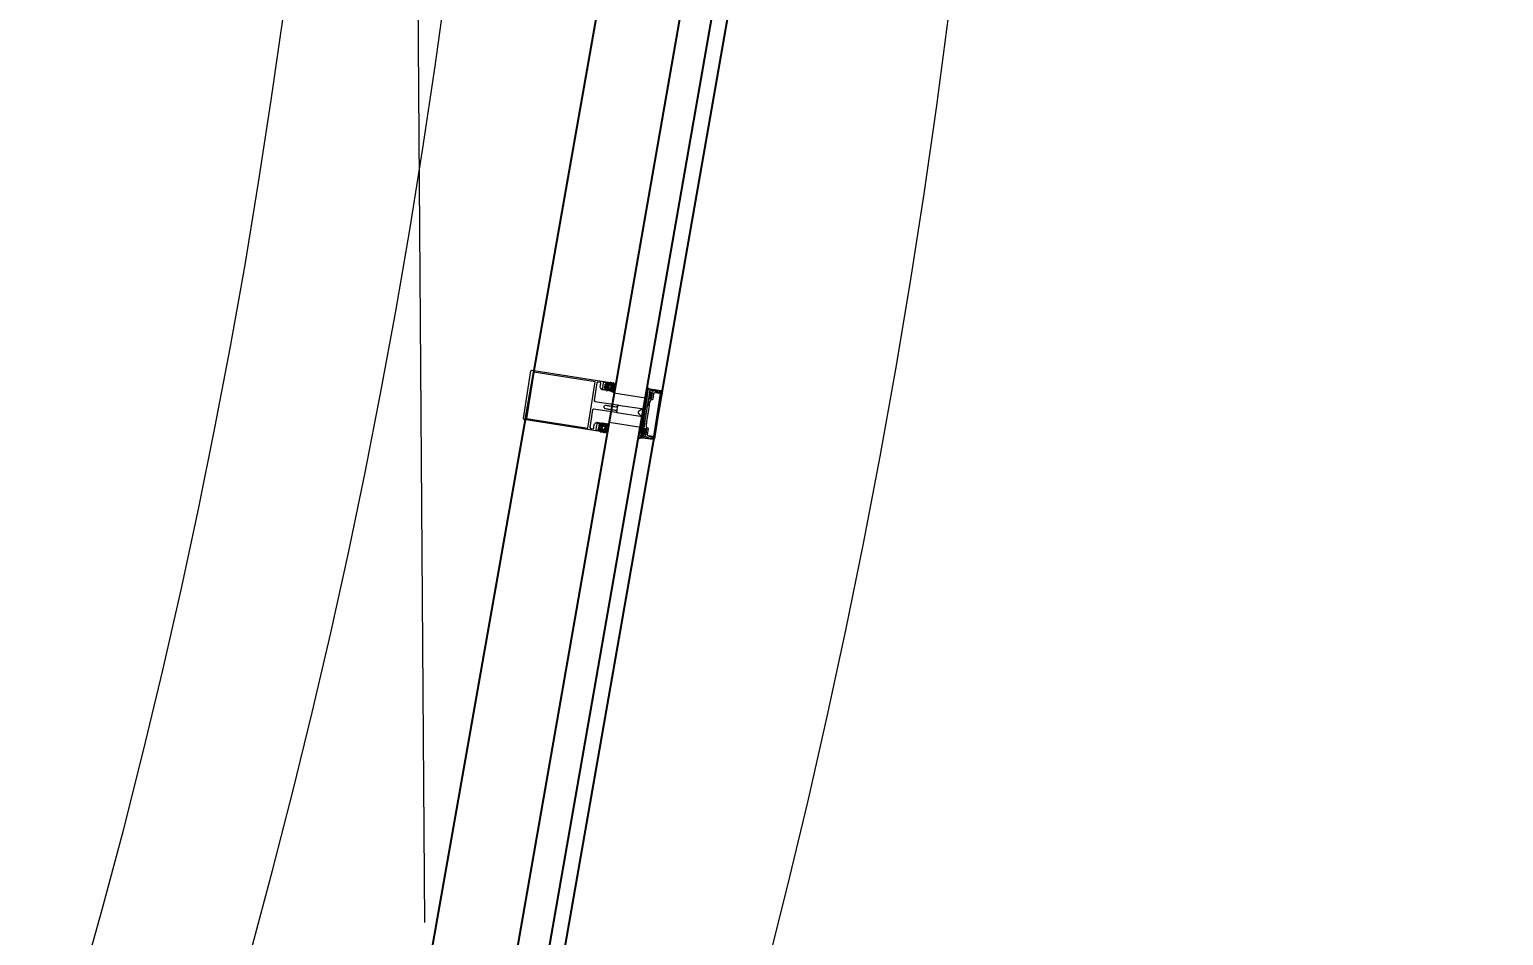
# Model space of a CAD drawing. Header units: millimetres. Extents: x -8689834 to 9419935, y 0 to 135940.
# Drawn here: x -53649 to -51760, y 113097 to 114258 of the extents above; entities that cross this region are included whole.
import ezdxf
from ezdxf import colors
from ezdxf.entities.mleader import LeaderData, LeaderLine
from ezdxf.math import Vec2, Vec3

# ---------------------------------------------------------------- set-up
doc = ezdxf.new("R2010")
doc.units = ezdxf.units.MM
doc.header["$MEASUREMENT"] = 0
doc.linetypes.add('CENTER', pattern=[2, 1.25, -0.25, 0.25, -0.25])
doc.layers.get('0').update_dxf_attribs({"color": 250, "lineweight": 9})
doc.layers.add('АР_новое окно', color=155, linetype='Continuous')
for name, color, linetype, lineweight in [('АР_Окна', 4, 'Continuous', 0), ('АР_Оси', 7, 'Continuous', 9), ('АР_Отметки', 250, 'Continuous', 15), ('АР_Подоконники', 163, 'Continuous', 9), ('АР_Сущ Несущая стена', 216, 'Continuous', 30)]:
    doc.layers.add(name, color=color, linetype=linetype, lineweight=lineweight)
doc.layers.get('0').freeze()
doc.styles.add('ISOCPEUR', font='isocpeur.ttf', dxfattribs={"width": 0.7})
pattern_1 = [(338.04940424, (-81729.988, 315286.4842), (0.593418572, 1.4724166015), []), (68.04940424, (-81729.988, 315286.4842), (-1.4724166015, 0.593418572), [])]

# ---------------------------------------------------------------- blocks, each defined once
blk = doc.blocks.new('_DotSmall')
at = {"color": 0, "linetype": 'ByBlock', "const_width": 0.5}
blk.add_lwpolyline([(-0.0625, 0, 1), (0.0625, 0, 1)], format="xyb", close=True, dxfattribs=at)
blk = doc.blocks.new('A$Cec9b444d')
at = {"layer": 'АР_новое окно'}
h = blk.add_hatch(dxfattribs=at)
h.set_pattern_fill('ANSI37', color=256, scale=0.5, angle=-66.9506)
h.set_pattern_definition(pattern_1)
edge = h.paths.add_edge_path()
edge.add_line((6376.4, 1209.1), (6376.6, 1210))
edge.add_arc((6377, 1210), 0.427, 119.603, 171.1424, ccw=False)
edge.add_arc((6376.6, 1210.7), 0.427, 299.615, 441.139)
edge.add_line((6376.6, 1211.1), (6375.5, 1211.3))
edge.add_arc((6375.5, 1211.1), 0.183, 81.1176, 171.154)
edge.add_line((6375.3, 1211.1), (6375.3, 1211))
edge.add_arc((6375.1, 1211.1), 0.183, 216.125, 351.1364, ccw=False)
edge.add_line((6375, 1210.9), (6374.1, 1212.3))
edge.add_arc((6374.6, 1212.6), 0.637, 170.1781, 207.5101, ccw=False)
edge.add_line((6374, 1212.7), (6374.7, 1216.8))
edge.add_arc((6375.3, 1216.7), 0.637, 134.7615, 172.0935, ccw=False)
edge.add_line((6374.8, 1217.2), (6376.1, 1218.2))
edge.add_arc((6376.2, 1218.1), 0.183, -8.8648, 126.1466, ccw=False)
edge.add_line((6376.4, 1218), (6376.4, 1217.9))
edge.add_arc((6376.6, 1217.9), 0.183, 171.1176, 261.154)
edge.add_line((6376.5, 1217.7), (6377.6, 1217.5))
edge.add_arc((6377.7, 1218), 0.427, 261.1326, 402.6566)
edge.add_arc((6378.3, 1218.5), 0.427, 171.1292, 222.6686, ccw=False)
edge.add_line((6377.9, 1218.6), (6378.1, 1219.7))
edge.add_arc((6378.2, 1219.7), 0.183, 81.1176, 171.154, ccw=False)
edge.add_line((6378.3, 1219.8), (6385.4, 1218.7))
edge.add_arc((6385.3, 1218.4), 0.306, -8.7853, 84.2909, ccw=False)
edge.add_line((6385.6, 1218.4), (6385.5, 1217.7))
edge.add_arc((6385.2, 1217.7), 0.304, 326.0906, 351.1577, ccw=False)
edge.add_line((6385.5, 1217.5), (6384.3, 1215.6))
edge.add_arc((6384.6, 1215.5), 0.305, 146.1216, 300.7658)
edge.add_arc((6379.5, 1223.6), 9.95, 301.8618, 319.9486)
edge.add_arc((6387.4, 1217), 0.4, 72.6779, 149.5937, ccw=False)
edge.add_arc((6387.2, 1216.9), 0.602, -36.7448, 57.508, ccw=False)
edge.add_arc((6379.3, 1223.7), 11, 311.014, 319.8156, ccw=False)
edge.add_arc((6390.6, 1210.8), 6.09, 131.2886, 151.1441)
edge.add_arc((6385.5, 1213.6), 0.305, 150.3002, 226.7988)
edge.add_line((6385.3, 1213.3), (6385.9, 1212.7))
edge.add_arc((6385.7, 1212.5), 0.305, -64.5213, 46.7929, ccw=False)
edge.add_line((6385.8, 1212.2), (6385, 1211.9))
edge.add_arc((6385.2, 1211.6), 0.305, 115.4787, 226.7929)
edge.add_line((6385, 1211.4), (6385.6, 1210.8))
edge.add_arc((6385.4, 1210.6), 0.305, -64.5213, 46.7929, ccw=False)
edge.add_line((6385.5, 1210.3), (6384.7, 1209.9))
edge.add_arc((6384.9, 1209.6), 0.305, 115.4825, 216.1276)
edge.add_line((6384.6, 1209.5), (6385.7, 1208))
edge.add_arc((6385.5, 1207.8), 0.305, -98.8373, 36.1319, ccw=False)
edge.add_line((6385.4, 1207.5), (6376.6, 1208.9))
edge.add_arc((6376.6, 1209.1), 0.183, 171.154, 261.154, ccw=False)
edge = h.paths.add_edge_path(flags=16)
edge.add_line((6375.4, 1215.9), (6375, 1213.4))
edge.add_arc((6375.5, 1213.3), 0.541, 171.1358, 261.1358)
edge.add_line((6375.4, 1212.8), (6376.4, 1212.6))
edge.add_arc((6376.5, 1213.1), 0.541, 261.1358, 351.1358)
edge.add_line((6377, 1213.1), (6377.4, 1215.6))
edge.add_arc((6376.9, 1215.7), 0.541, 351.1358, 441.1358)
edge.add_line((6377, 1216.2), (6376, 1216.4))
edge.add_arc((6375.9, 1215.8), 0.541, 81.1358, 171.1358)
edge = h.paths.add_edge_path(flags=16)
edge.add_line((6379.2, 1215.9), (6378.6, 1212.2))
edge.add_arc((6379.2, 1212.1), 0.541, 171.1358, 261.1358)
edge.add_line((6379.1, 1211.6), (6381.6, 1211.2))
edge.add_arc((6381.7, 1211.7), 0.541, 261.1358, 351.1358)
edge.add_line((6382.2, 1211.6), (6382.8, 1215.4))
edge.add_arc((6382.3, 1215.5), 0.541, 351.1358, 441.1358)
edge.add_line((6382.4, 1216), (6379.8, 1216.4))
edge.add_arc((6379.7, 1215.8), 0.541, 81.1358, 171.1358)
h = blk.add_hatch(dxfattribs=at)
h.set_pattern_fill('ANSI37', color=256, scale=0.5, angle=-66.9506)
h.set_pattern_definition(pattern_1)
edge = h.paths.add_edge_path()
edge.add_line((6369.9, 1167.1), (6369.7, 1166.1))
edge.add_arc((6370.1, 1166), 0.427, 171.1292, 222.6686)
edge.add_arc((6369.5, 1165.5), 0.427, -98.8674, 42.6566, ccw=False)
edge.add_line((6369.4, 1165), (6368.3, 1165.2))
edge.add_arc((6368.4, 1165.4), 0.183, 171.1176, 261.154, ccw=False)
edge.add_line((6368.2, 1165.4), (6368.2, 1165.5))
edge.add_arc((6368, 1165.6), 0.183, 351.1352, 486.1466)
edge.add_line((6367.9, 1165.7), (6366.7, 1164.7))
edge.add_arc((6367.1, 1164.2), 0.637, 134.7615, 172.0935)
edge.add_line((6366.5, 1164.3), (6365.8, 1160.2))
edge.add_arc((6366.5, 1160.1), 0.637, 170.1781, 207.5101)
edge.add_line((6365.9, 1159.8), (6366.8, 1158.4))
edge.add_arc((6366.9, 1158.6), 0.183, 216.125, 351.1364)
edge.add_line((6367.1, 1158.5), (6367.1, 1158.6))
edge.add_arc((6367.3, 1158.6), 0.183, 81.1176, 171.154, ccw=False)
edge.add_line((6367.3, 1158.8), (6368.4, 1158.6))
edge.add_arc((6368.4, 1158.2), 0.427, -60.385, 81.139, ccw=False)
edge.add_arc((6368.8, 1157.5), 0.427, 119.603, 171.1424)
edge.add_line((6368.4, 1157.5), (6368.2, 1156.4))
edge.add_arc((6368.4, 1156.4), 0.183, 171.1176, 261.154)
edge.add_line((6368.3, 1156.2), (6375.5, 1155.1))
edge.add_arc((6375.5, 1155.4), 0.306, 257.9807, 351.0569)
edge.add_line((6375.8, 1155.4), (6375.9, 1156.1))
edge.add_arc((6375.6, 1156.2), 0.304, 351.1139, 376.181)
edge.add_line((6375.9, 1156.2), (6375.4, 1158.4))
edge.add_arc((6375.7, 1158.5), 0.305, 41.5058, 196.15, ccw=False)
edge.add_arc((6368.3, 1152.3), 9.95, 22.323, 40.4098, ccw=False)
edge.add_arc((6377.9, 1156.1), 0.4, 192.6779, 269.5937)
edge.add_arc((6377.8, 1156.3), 0.602, 284.7636, 379.0164)
edge.add_arc((6368.2, 1152.3), 11, 22.456, 31.2576)
edge.add_arc((6382.8, 1161.1), 6.09, 191.1275, 210.983, ccw=False)
edge.add_arc((6377.1, 1160), 0.305, 115.4728, 191.9714, ccw=False)
edge.add_line((6377, 1160.3), (6377.8, 1160.7))
edge.add_arc((6377.7, 1160.9), 0.305, 295.4787, 406.7929)
edge.add_line((6377.9, 1161.2), (6377.2, 1161.8))
edge.add_arc((6377.4, 1162), 0.305, 115.4787, 226.7929, ccw=False)
edge.add_line((6377.3, 1162.3), (6378.1, 1162.6))
edge.add_arc((6378, 1162.9), 0.305, 295.4787, 406.7929)
edge.add_line((6378.2, 1163.1), (6377.5, 1163.7))
edge.add_arc((6377.7, 1163.9), 0.305, 126.144, 226.7891, ccw=False)
edge.add_line((6377.6, 1164.2), (6379.1, 1165.3))
edge.add_arc((6378.9, 1165.5), 0.305, 306.1397, 441.1089)
edge.add_line((6379, 1165.8), (6370.1, 1167.2))
edge.add_arc((6370, 1167), 0.183, 81.1176, 171.1176)
edge = h.paths.add_edge_path(flags=16)
edge.add_line((6366.8, 1160.9), (6367.2, 1163.4))
edge.add_arc((6367.7, 1163.3), 0.541, 81.1358, 171.1358, ccw=False)
edge.add_line((6367.8, 1163.9), (6368.8, 1163.7))
edge.add_arc((6368.7, 1163.2), 0.541, -8.8642, 81.1358, ccw=False)
edge.add_line((6369.2, 1163.1), (6368.8, 1160.5))
edge.add_arc((6368.3, 1160.6), 0.541, 261.1358, 351.1358, ccw=False)
edge.add_line((6368.2, 1160.1), (6367.2, 1160.2))
edge.add_arc((6367.3, 1160.8), 0.541, 171.1358, 261.1358, ccw=False)
edge = h.paths.add_edge_path(flags=16)
edge.add_line((6370.4, 1159.7), (6371, 1163.4))
edge.add_arc((6371.6, 1163.3), 0.541, 81.1358, 171.1358, ccw=False)
edge.add_line((6371.6, 1163.9), (6374.2, 1163.5))
edge.add_arc((6374.1, 1162.9), 0.541, -8.8642, 81.1358, ccw=False)
edge.add_line((6374.6, 1162.8), (6374.1, 1159.1))
edge.add_arc((6373.5, 1159.2), 0.541, 261.1358, 351.1358, ccw=False)
edge.add_line((6373.4, 1158.7), (6370.9, 1159.1))
edge.add_arc((6371, 1159.6), 0.541, 171.1358, 261.1358, ccw=False)
h = blk.add_hatch(dxfattribs=at)
h.set_pattern_fill('ANSI37', color=256, scale=0.5, angle=-66.9506)
h.set_pattern_definition([(338.04940424, (-81730.579, 315286.2327), (0.593418572, 1.4724166015), []), (68.04940424, (-81730.579, 315286.2327), (-1.4724166015, 0.593418572), [])])
edge = h.paths.add_edge_path()
edge.add_arc((6426.7, 1158), 0.549, -8.8642, 36.1373, ccw=False)
edge.add_line((6427.2, 1158.4), (6426.2, 1159.8))
edge.add_arc((6426, 1159.7), 0.183, 36.1373, 171.1358, ccw=False)
edge.add_line((6425.8, 1159.7), (6425.8, 1159.4))
edge.add_arc((6425.6, 1159.5), 0.183, -98.8642, -8.8642, ccw=False)
edge.add_line((6425.6, 1159.3), (6424.4, 1159.5))
edge.add_arc((6424.5, 1159.9), 0.427, 119.6093, 261.1358, ccw=False)
edge.add_arc((6424, 1160.6), 0.427, -60.3907, -8.8642, ccw=False)
edge.add_line((6424.5, 1160.6), (6425.9, 1169.8))
edge.add_arc((6425.6, 1169.8), 0.305, -8.8642, 81.1358, ccw=False)
edge.add_line((6425.6, 1170.1), (6423.2, 1170.5))
edge.add_arc((6423.2, 1170.2), 0.304, 81.1358, 115.5001, ccw=False)
edge.add_line((6423, 1170.5), (6422.8, 1170.1))
edge.add_arc((6474.5, 1158.2), 53, 167.08, 175.1916, ccw=False)
edge.add_line((6421.7, 1162.7), (6422.3, 1162.1))
edge.add_arc((6422.1, 1161.9), 0.305, -64.5205, 46.7921, ccw=False)
edge.add_line((6422.2, 1161.6), (6421.4, 1161.2))
edge.add_arc((6421.6, 1160.9), 0.305, 115.4795, 226.7921, ccw=False)
edge.add_line((6421.4, 1160.7), (6422, 1160))
edge.add_arc((6421.8, 1159.8), 0.305, -64.5205, 46.7921, ccw=False)
edge.add_line((6421.9, 1159.5), (6421.1, 1159.1))
edge.add_arc((6421.2, 1158.9), 0.305, 115.4795, 226.7921, ccw=False)
edge.add_line((6421, 1158.6), (6421.7, 1158))
edge.add_arc((6421.5, 1157.8), 0.305, -64.5205, 46.7921, ccw=False)
edge.add_line((6421.6, 1157.5), (6420.8, 1157.2))
edge.add_arc((6420.9, 1156.9), 0.305, 115.4795, 226.7921, ccw=False)
edge.add_line((6420.7, 1156.7), (6421.4, 1156.1))
edge.add_arc((6421.2, 1155.9), 0.305, -64.5205, 46.7921, ccw=False)
edge.add_line((6421.3, 1155.6), (6420.5, 1155.1))
edge.add_arc((6420.6, 1154.8), 0.305, 115.4795, 226.7921, ccw=False)
edge.add_line((6420.4, 1154.6), (6421.1, 1154))
edge.add_arc((6420.8, 1153.8), 0.305, -64.5205, 46.7921, ccw=False)
edge.add_line((6421, 1153.5), (6420.2, 1153.1))
edge.add_arc((6420.3, 1152.9), 0.305, 115.4795, 226.7921, ccw=False)
edge.add_line((6420.1, 1152.6), (6420.7, 1152))
edge.add_arc((6420.5, 1151.8), 0.305, -64.5205, 46.7921, ccw=False)
edge.add_line((6420.7, 1151.6), (6419.9, 1151.2))
edge.add_arc((6420, 1150.9), 0.305, 115.4751, 235.5781, ccw=False)
edge.add_line((6419.8, 1150.7), (6420.6, 1150.2))
edge.add_arc((6420.4, 1149.9), 0.305, -70.8442, 55.5744, ccw=False)
edge.add_arc((6423.2, 1142.1), 7.99, 109.1558, 132.3169, ccw=False)
edge.add_arc((6418, 1147.8), 0.305, -227.6831, -61.388, ccw=False)
edge.add_arc((6421, 1142.2), 6.03, 81.1358, 118.612, ccw=False)
edge.add_line((6422, 1148.2), (6422.1, 1148.2))
edge.add_arc((6422.2, 1148.6), 0.427, -98.8642, -8.8642, ccw=False)
edge.add_line((6422.6, 1148.5), (6423.2, 1152.2))
edge.add_arc((6422.7, 1152.3), 0.427, -8.8642, 42.6663, ccw=False)
edge.add_arc((6423.4, 1152.9), 0.427, 151.8887, 222.6663, ccw=False)
edge.add_arc((6423.4, 1152.9), 0.427, 81.1358, 151.9025, ccw=False)
edge.add_line((6423.4, 1153.3), (6424.6, 1153.1))
edge.add_arc((6424.6, 1152.9), 0.183, -8.8642, 81.1358, ccw=False)
edge.add_line((6424.8, 1152.9), (6424.7, 1152.7))
edge.add_arc((6424.9, 1152.6), 0.183, -188.8642, -53.8657, ccw=False)
edge.add_line((6425, 1152.5), (6426.4, 1153.5))
edge.add_arc((6426.1, 1154), 0.549, -53.8657, -8.8642, ccw=False)
edge.add_line((6426.6, 1153.9), (6427.3, 1158))
edge = h.paths.add_edge_path(flags=16)
edge.add_arc((6425.3, 1154.8), 0.541, -98.8642, -8.8642, ccw=False)
edge.add_line((6426.2, 1157.3), (6425.8, 1154.7))
edge.add_arc((6425.7, 1157.4), 0.541, -8.8642, 81.1358, ccw=False)
edge.add_line((6424.6, 1158.1), (6425.8, 1157.9))
edge.add_arc((6424.5, 1157.6), 0.541, 81.1358, 171.1358, ccw=False)
edge.add_line((6423.6, 1155.1), (6424, 1157.6))
edge.add_arc((6424.1, 1155), 0.541, 171.1358, 261.1358, ccw=False)
edge.add_line((6425.2, 1154.3), (6424, 1154.5))
at = {"layer": 'АР_новое окно', "ltscale": 100}
for p, q in [((6206.5, 176.4), (6560.6, 2202.4)), ((6245.9, 169.5), (6600, 2195.5)), ((6265.6, 166.1), (6619.7, 2192)), ((6099.2, 191), (6450.9, 2182.1))]:
    blk.add_line(p, q, dxfattribs=at)
at = {"layer": 'АР_новое окно', "lineweight": 0, "ltscale": 100, "transparency": 33554687}
for points in [[(6280.4, 1235), (6378.2, 1219.7), (6377.9, 1217.7), (6377.3, 1217.3), (6376.8, 1217.3), (6377, 1218.4), (6372.1, 1219.2), (6371.5, 1215.5), (6371.1, 1215.3), (6371.4, 1214.9), (6370.8, 1211.2), (6375.8, 1210.5), (6375.9, 1211.4), (6376.4, 1211.4), (6376.8, 1210.8), (6376.5, 1208.9), (6370.6, 1209.8), (6369.5, 1210.6), (6368.2, 1213.1), (6368.1, 1213.4), (6368.8, 1217.9), (6369.1, 1218.2), (6369, 1219.1), (6365, 1219.7), (6363.9, 1218.9), (6360.3, 1196.2), (6361.1, 1195.1), (6390.5, 1190.5), (6390.7, 1190.1), (6390.6, 1189), (6389.4, 1188.1), (6388.6, 1188.2), (6388.1, 1187.8), (6386.9, 1188), (6386.8, 1188.5), (6386.5, 1188), (6385.3, 1188.2), (6385, 1188.8), (6384.7, 1188.3), (6383.4, 1188.5), (6383.3, 1189), (6382.8, 1188.6), (6381.6, 1188.8), (6381.5, 1189.3), (6381, 1188.9), (6379.8, 1189.1), (6379.7, 1189.6), (6379.3, 1189.1), (6378.1, 1189.3), (6377.9, 1189.9), (6377.5, 1189.4), (6376.3, 1189.6), (6376.1, 1190.1), (6375.7, 1189.7), (6375, 1189.8), (6372.9, 1189), (6372.7, 1187.3), (6374.2, 1186.1), (6374.4, 1185.3), (6374.8, 1185.8), (6376, 1185.6), (6376.2, 1185.1), (6376.6, 1185.5), (6377.8, 1185.3), (6378.1, 1184.8), (6378.4, 1185.2), (6379.6, 1185), (6379.7, 1184.5), (6380.2, 1184.9), (6381.4, 1184.7), (6381.5, 1184.2), (6381.9, 1184.7), (6383.2, 1184.5), (6383.4, 1183.9), (6383.7, 1184.4), (6384.9, 1184.2), (6385.2, 1183.7), (6385.5, 1184.1), (6386.7, 1183.9), (6386.8, 1183.4), (6387.3, 1183.8), (6388.5, 1183.6), (6388.7, 1183.1), (6389.5, 1182), (6389.3, 1180.8), (6389, 1180.6), (6359.6, 1185.2), (6358.5, 1184.4), (6354.9, 1161.6), (6355.7, 1160.4), (6359.7, 1159.8), (6360.1, 1160.7), (6359.9, 1161), (6360.6, 1165.6), (6360.8, 1165.7), (6362.8, 1167.8), (6364.1, 1168.3), (6370, 1167.3), (6369.7, 1165.4), (6369.2, 1164.9), (6368.7, 1165), (6368.8, 1166), (6363.9, 1166.8), (6363.3, 1163.1), (6362.9, 1162.9), (6363.2, 1162.5), (6362.7, 1158.9), (6367.6, 1158.1), (6367.7, 1159.1), (6368.2, 1159), (6368.6, 1158.4), (6368.3, 1156.5), (6270.5, 1171.8), (6269.7, 1172.9), (6279.3, 1234.2)], [(6283.1, 1232.5), (6273.8, 1173.2), (6352.5, 1160.9), (6361.7, 1220.2)], [(6436.3, 1147.5), (6445.7, 1207.6), (6445.5, 1207.9), (6444.4, 1208), (6444, 1207.9), (6443.6, 1205.5), (6443.3, 1205.2), (6442.6, 1205.4), (6442.3, 1205.7), (6442.6, 1208.1), (6442.4, 1208.3), (6437, 1209.2), (6435.7, 1208.4), (6434.8, 1208.4), (6431.9, 1210.6), (6432.3, 1211.3), (6445.7, 1209.2), (6447, 1207.5), (6437.6, 1147.2), (6435.8, 1146), (6422.4, 1148.1), (6422.3, 1148.8), (6425.7, 1150), (6426.5, 1149.8), (6427.6, 1148.5), (6433, 1147.7), (6433.3, 1148), (6433.6, 1150.4), (6434, 1150.6), (6434.8, 1150.5), (6435, 1150.2), (6434.6, 1147.8), (6434.9, 1147.4), (6436, 1147.2)]]:
    blk.add_lwpolyline(points, close=True, dxfattribs=at)
for points in [[(6376.4, 1209.1), (6376.6, 1210, -0.228752), (6376.8, 1210.3, 0.710164), (6376.6, 1211.1), (6375.5, 1211.3, 0.4144), (6375.3, 1211.1), (6375.3, 1211, -0.66825), (6375, 1210.9), (6374.1, 1212.3, -0.164348), (6374, 1212.7), (6374.7, 1216.8, -0.164348), (6374.8, 1217.2), (6376.1, 1218.2, -0.66825), (6376.4, 1218), (6376.4, 1217.9, 0.4144), (6376.5, 1217.7), (6377.6, 1217.5, 0.710164), (6378, 1218.3, -0.228752), (6377.9, 1218.6), (6378.1, 1219.7, -0.4144), (6378.3, 1219.8), (6385.4, 1218.7, -0.430028), (6385.6, 1218.4), (6385.5, 1217.7, -0.109814), (6385.5, 1217.5), (6384.3, 1215.6, 0.800036), (6384.7, 1215.2, 0.079083), (6387.1, 1217.2, -0.348803), (6387.6, 1217.4, -0.436125), (6387.7, 1216.6, -0.038423), (6386.5, 1215.4, 0.086853), (6385.2, 1213.7, 0.346763), (6385.3, 1213.3), (6385.9, 1212.7, -0.527877), (6385.8, 1212.2), (6385, 1211.9, 0.527877), (6385, 1211.4), (6385.6, 1210.8, -0.527877), (6385.5, 1210.3), (6384.7, 1209.9, 0.469739), (6384.6, 1209.5), (6385.7, 1208, -0.667984), (6385.4, 1207.5), (6376.6, 1208.9, -0.414214)], [(6430.4, 1199.6), (6430.9, 1200), (6431.5, 1199.9), (6431.4, 1198.9), (6433.7, 1198.6, 0.414362), (6434, 1198.8), (6435.1, 1205.4, 0.414326), (6434.2, 1206.6), (6432.6, 1206.9), (6432.5, 1205.8), (6431.9, 1205.9), (6431.5, 1206.6), (6432, 1209.9, -0.551224), (6432.5, 1210.1), (6435, 1208.4, 0.267349), (6436.1, 1208.3), (6437.1, 1208.9, -0.249629), (6437.7, 1208.8), (6441.9, 1206.5, -0.827043), (6441.5, 1205.4), (6437.8, 1206, 0.414326), (6436.6, 1205.2), (6435.4, 1197.8, -0.414326), (6434.2, 1197), (6433, 1197.1, 0.082799), (6430.7, 1189.4), (6429.2, 1179.6), (6428.8, 1179.5), (6429.1, 1179), (6427.6, 1169.4, 0.082799), (6427.5, 1161.3), (6428.7, 1161.1, -0.414326), (6429.5, 1159.9), (6428.4, 1152.6, 0.414326), (6429.2, 1151.4), (6433, 1150.8, -0.827043), (6433, 1149.7), (6428.3, 1148.8, -0.249629), (6427.8, 1148.9), (6426.9, 1149.8, 0.267349), (6425.9, 1150), (6423, 1149.1, -0.551224), (6422.6, 1149.4), (6423.1, 1152.8), (6423.7, 1153.3), (6424.3, 1153.3), (6424.1, 1152.2), (6425.7, 1151.9, 0.414326), (6426.9, 1152.8), (6427.9, 1159.4, 0.414362), (6427.6, 1159.8), (6425.3, 1160.1), (6425.2, 1159.2), (6424.6, 1159.3), (6424.2, 1159.8)], [(6428.9, 1209.1, -0.57795), (6429, 1209.6), (6429.9, 1209.8, 0.615334), (6430, 1210.4, -0.101403), (6427.9, 1212.8, -0.887085), (6428.4, 1213.1, 0.164997), (6431.8, 1211.3), (6431.9, 1211.3, -0.414304), (6432.3, 1210.8), (6431.7, 1207.1, -0.228696), (6431.5, 1206.8, 0.319049), (6431.3, 1206.3, 0.319002), (6431.6, 1206), (6432.8, 1205.8, 0.4144), (6433.1, 1206), (6433.1, 1206.2, -0.668339), (6433.4, 1206.3), (6434.4, 1204.9, -0.198883), (6434.5, 1204.5), (6433.9, 1200.4, -0.198883), (6433.7, 1200), (6432.3, 1199, -0.668339), (6432, 1199.2), (6432, 1199.4, 0.4144), (6431.9, 1199.6), (6430.7, 1199.8, 0.710202), (6430.3, 1199.1, -0.228696), (6430.4, 1198.8), (6429, 1189.5, -0.414362), (6428.6, 1189.3), (6426.2, 1189.7, -0.151171), (6426.1, 1189.7), (6426, 1190.2, -0.035408), (6427.1, 1197.6), (6427.9, 1198, 0.527868), (6428, 1198.5), (6427.3, 1199.1, -0.527868), (6427.4, 1199.6), (6428.2, 1200.1, 0.527868), (6428.3, 1200.5), (6427.7, 1201.1, -0.527868), (6427.7, 1201.6), (6428.5, 1202, 0.527868), (6428.6, 1202.5), (6428, 1203.1, -0.527868), (6428, 1203.6), (6428.8, 1204, 0.527868), (6428.9, 1204.5), (6428.3, 1205.2, -0.527868), (6428.4, 1205.7), (6429.2, 1206, 0.527868), (6429.2, 1206.5), (6428.6, 1207.1, -0.527868), (6428.7, 1207.6), (6429.5, 1208, 0.527868), (6429.6, 1208.5)], [(6390.6, 1189), (6390.7, 1190.1, -0.523933), (6391.1, 1190.4), (6423.9, 1185.3, -0.414326), (6424.3, 1184.7), (6424.1, 1183.3, -0.410627), (6423.5, 1182.9), (6422.8, 1183, -0.492552), (6422.6, 1183.2), (6422.7, 1183.7, 0.441111), (6422.5, 1184), (6420.6, 1184.2, 0.208057), (6419.8, 1183.9, 0.000016), (6417.1, 1182, 0.439819), (6416.8, 1180.5, 0.000016), (6418.8, 1177.8, 0.208057), (6419.5, 1177.3), (6421.4, 1176.9, 0.441111), (6421.7, 1177.1), (6421.7, 1177.6, -0.492552), (6422, 1177.8), (6422.7, 1177.7, -0.410627), (6423.1, 1177.1), (6422.9, 1175.7, -0.414326), (6422.3, 1175.3), (6389.5, 1180.4, -0.523933), (6389.3, 1180.8), (6389.4, 1181.9)], [(6369.9, 1167.1), (6369.7, 1166.1, 0.228752), (6369.8, 1165.8, -0.710164), (6369.4, 1165), (6368.3, 1165.2, -0.4144), (6368.2, 1165.4), (6368.2, 1165.5, 0.66825), (6367.9, 1165.7), (6366.7, 1164.7, 0.164348), (6366.5, 1164.3), (6365.8, 1160.2, 0.164348), (6365.9, 1159.8), (6366.8, 1158.4, 0.66825), (6367.1, 1158.5), (6367.1, 1158.6, -0.4144), (6367.3, 1158.8), (6368.4, 1158.6, -0.710164), (6368.6, 1157.8, 0.228752), (6368.4, 1157.5), (6368.2, 1156.4, 0.4144), (6368.3, 1156.2), (6375.5, 1155.1, 0.430028), (6375.8, 1155.4), (6375.9, 1156.1, 0.109814), (6375.9, 1156.2), (6375.4, 1158.4, -0.800036), (6375.9, 1158.7, -0.079083), (6377.6, 1156, 0.348803), (6377.9, 1155.7, 0.436125), (6378.4, 1156.5, 0.038423), (6377.6, 1158, -0.086853), (6376.8, 1160, -0.346763), (6377, 1160.3), (6377.8, 1160.7, 0.527877), (6377.9, 1161.2), (6377.2, 1161.8, -0.527877), (6377.3, 1162.3), (6378.1, 1162.6, 0.527877), (6378.2, 1163.1), (6377.5, 1163.7, -0.469739), (6377.6, 1164.2), (6379.1, 1165.3, 0.667984), (6379, 1165.8), (6370.1, 1167.2, 0.414214)], [(6419.9, 1151.2, 0.57795), (6419.8, 1150.7), (6420.6, 1150.2, -0.615334), (6420.5, 1149.6, 0.101403), (6417.8, 1148, 0.887085), (6418.1, 1147.5, -0.164997), (6422, 1148.2), (6422.1, 1148.2, 0.414304), (6422.6, 1148.5), (6423.2, 1152.2, 0.228696), (6423, 1152.6, -0.319049), (6423, 1153.1, -0.319002), (6423.4, 1153.3), (6424.6, 1153.1, -0.4144), (6424.8, 1152.9), (6424.7, 1152.7, 0.668339), (6425, 1152.5), (6426.4, 1153.5, 0.198883), (6426.6, 1153.9), (6427.3, 1158, 0.198883), (6427.2, 1158.4), (6426.2, 1159.8, 0.668339), (6425.8, 1159.7), (6425.8, 1159.4, -0.4144), (6425.6, 1159.3), (6424.4, 1159.5, -0.710202), (6424.2, 1160.3, 0.228696), (6424.5, 1160.6), (6425.9, 1169.8, 0.414362), (6425.6, 1170.1), (6423.2, 1170.5, 0.151171), (6423, 1170.5), (6422.8, 1170.1, 0.035408), (6421.7, 1162.7), (6422.3, 1162.1, -0.527868), (6422.2, 1161.6), (6421.4, 1161.2, 0.527868), (6421.4, 1160.7), (6422, 1160, -0.527868), (6421.9, 1159.5), (6421.1, 1159.1, 0.527868), (6421, 1158.6), (6421.7, 1158, -0.527868), (6421.6, 1157.5), (6420.8, 1157.2, 0.527868), (6420.7, 1156.7), (6421.4, 1156.1, -0.527868), (6421.3, 1155.6), (6420.5, 1155.1, 0.527868), (6420.4, 1154.6), (6421.1, 1154, -0.527868), (6421, 1153.5), (6420.2, 1153.1, 0.527868), (6420.1, 1152.6), (6420.7, 1152, -0.527868), (6420.7, 1151.6)]]:
    blk.add_lwpolyline(points, format="xyb", close=True, dxfattribs=at)
at = {"layer": 'АР_новое окно'}
for points in [[(6375.4, 1215.9), (6375, 1213.4, 0.414214), (6375.4, 1212.8), (6376.4, 1212.6, 0.414214), (6377, 1213.1), (6377.4, 1215.6, 0.414214), (6377, 1216.2), (6376, 1216.4, 0.414214)], [(6379.2, 1215.9), (6378.6, 1212.2, 0.414214), (6379.1, 1211.6), (6381.6, 1211.2, 0.414214), (6382.2, 1211.6), (6382.8, 1215.4, 0.414214), (6382.4, 1216), (6379.8, 1216.4, 0.414214)], [(6431.2, 1204.2), (6430.8, 1201.7, 0.414214), (6431.3, 1201.1), (6432.5, 1200.9, 0.414214), (6433.1, 1201.3), (6433.5, 1203.9, 0.414214), (6433.1, 1204.5), (6431.8, 1204.7, 0.414214)], [(6366.8, 1160.9), (6367.2, 1163.4, -0.414214), (6367.8, 1163.9), (6368.8, 1163.7, -0.414214), (6369.2, 1163.1), (6368.8, 1160.5, -0.414214), (6368.2, 1160.1), (6367.2, 1160.2, -0.414214)], [(6370.4, 1159.7), (6371, 1163.4, -0.414214), (6371.6, 1163.9), (6374.2, 1163.5, -0.414214), (6374.6, 1162.8), (6374.1, 1159.1, -0.414214), (6373.4, 1158.7), (6370.9, 1159.1, -0.414214)], [(6423.6, 1155.1), (6424, 1157.6, -0.414214), (6424.6, 1158.1), (6425.8, 1157.9, -0.414214), (6426.2, 1157.3), (6425.8, 1154.7, -0.414214), (6425.2, 1154.3), (6424, 1154.5, -0.414214)]]:
    blk.add_lwpolyline(points, format="xyb", close=True, dxfattribs=at)
at = {"layer": 'АР_новое окно', "lineweight": 0, "ltscale": 100, "transparency": 33554687}
for points in [[(6378.3, 1219.8), (6378.3, 1219.8)], [(6376.6, 1208.9), (6376.6, 1208.9)], [(6426.6, 1199.5), (6426.1, 1199.1), (6385.6, 1205.4), (6385.2, 1205.9), (6385.4, 1207.5)], [(6427.6, 1205.5), (6428.5, 1205.3)], [(6420.6, 1161.1), (6420.2, 1161.6), (6379.7, 1167.9), (6379.2, 1167.5), (6378.9, 1166)]]:
    blk.add_lwpolyline(points, dxfattribs=at)
at = {"layer": 'АР_новое окно'}
blk.add_lwpolyline([(6428.5, 1205.3), (6420.7, 1154.9), (6419.7, 1155), (6427.6, 1205.5)], close=True, dxfattribs=at)
at = {"layer": 'АР_новое окно', "lineweight": 0, "ltscale": 100, "transparency": 33554687}
blk.add_arc((6385.3, 1218.4), 0.305, 351.1251, 81.1468, dxfattribs=at)

msp = doc.modelspace()

# ---------------------------------------------------------------- linework, layer by layer
at = {"layer": 'АР_Оси', "linetype": 'CENTER', "ltscale": 1000}
msp.add_line((-53295.8, 134363.2), (-52895.8, 78630.8), dxfattribs=at)
at = {"layer": 'АР_Подоконники', "ltscale": 100}
msp.add_arc((-62167.2, 115478.6), 8924.1, 271.10883, 356.40396, dxfattribs=at)
at = {"layer": 'АР_Сущ Несущая стена', "lineweight": 18, "ltscale": 100}
for centre, radius, start, end in [((-62198.5, 115515.1), 9162, 273.4232, 355.82684), ((-62199.6, 115505.9), 9805.3, 273.20472, 356.15491)]:
    msp.add_arc(centre, radius, start, end, dxfattribs=at)

# ---------------------------------------------------------------- block references
at = {"layer": 'АР_Окна', "ltscale": 100}
msp.add_blockref('A$Cec9b444d', (-59286.2, 112586.5), dxfattribs=at)

# ---------------------------------------------------------------- leaders
at = {"layer": 'АР_Отметки'}
ml = msp.add_multileader_mtext('Standard', dxfattribs=at)
ml.set_content('0,000', color=256, style='ISOCPEUR')
ml.set_leader_properties(color=256, linetype='Continuous', lineweight=-1)
ml.set_arrow_properties(name='DOTSMALL')
ml.build(insert=Vec2(0, 0))
ml.multileader.update_dxf_attribs({"has_text_frame": 1, "text_left_attachment_type": 4, "text_right_attachment_type": 4, "dogleg_length": 100, "arrow_head_size": 180})
ctx = ml.context
ctx.base_point, ctx.char_height, ctx.arrow_head_size, ctx.landing_gap_size, ctx.plane_origin = Vec3(-187276.8, 132110.1), 250, 180, 50, Vec3(-190337.2, 129966.7)
ctx.left_attachment, ctx.right_attachment = 4, 4
notes = []
notes.append((ctx, [(0, (0, 0, 0), (0, 0), (1, 0), 1, [])]))
ctx.mtext.insert, ctx.mtext.width, ctx.mtext.line_spacing_style, ctx.mtext.flow_direction = Vec3(-187226.8, 132443.4), 852.697, 2, 5
ml = msp.add_multileader_mtext('Standard', dxfattribs=at)
ml.set_content('Л.4', color=256, style='ISOCPEUR')
ml.set_leader_properties(color=256, linetype='Continuous', lineweight=-1)
ml.set_arrow_properties(name='DOTSMALL')
ml.build(insert=Vec2(0, 0))
ml.multileader.update_dxf_attribs({"has_text_frame": 1, "text_left_attachment_type": 4, "text_right_attachment_type": 4, "dogleg_length": 100, "arrow_head_size": 180})
ctx = ml.context
ctx.base_point, ctx.char_height, ctx.arrow_head_size, ctx.landing_gap_size, ctx.plane_origin = Vec3(-52363.9, 129853.4), 250, 180, 50, Vec3(-24245.4, 117716.6)
ctx.left_attachment, ctx.right_attachment = 4, 4
notes.append((ctx, [(0, (0, 0, 0), (0, 0), (1, 0), 1, [])]))
ctx.mtext.insert, ctx.mtext.width, ctx.mtext.line_spacing_style, ctx.mtext.flow_direction = Vec3(-52313.9, 130186.7), 852.697, 2, 5
ml = msp.add_multileader_mtext('Standard', dxfattribs=at)
ml.set_content('-1,200', color=256, style='ISOCPEUR')
ml.set_leader_properties(color=256, linetype='Continuous', lineweight=-1)
ml.set_arrow_properties(name='DOTSMALL')
ml.build(insert=Vec2(0, 0))
ml.multileader.update_dxf_attribs({"has_text_frame": 1, "text_left_attachment_type": 4, "text_right_attachment_type": 4, "dogleg_length": 100, "arrow_head_size": 180})
ctx = ml.context
ctx.base_point, ctx.char_height, ctx.arrow_head_size, ctx.landing_gap_size, ctx.plane_origin = Vec3(-177720.8, 129646.9), 250, 180, 50, Vec3(-177813.3, 129547.9)
ctx.left_attachment, ctx.right_attachment = 4, 4
notes.append((ctx, [(0, (0, 0, 0), (0, 0), (1, 0), 1, [])]))
ctx.mtext.insert, ctx.mtext.width, ctx.mtext.line_spacing_style, ctx.mtext.flow_direction = Vec3(-177670.8, 129980.2), 852.697, 2, 5
ml = msp.add_multileader_mtext('Standard', dxfattribs=at)
ml.set_content('0,000', color=256, style='ISOCPEUR')
ml.set_leader_properties(color=256, linetype='Continuous', lineweight=-1)
ml.set_arrow_properties(name='DOTSMALL')
ml.build(insert=Vec2(0, 0))
ml.multileader.update_dxf_attribs({"has_text_frame": 1, "text_left_attachment_type": 4, "text_right_attachment_type": 4, "dogleg_length": 100, "arrow_head_size": 180})
ctx = ml.context
ctx.base_point, ctx.char_height, ctx.arrow_head_size, ctx.landing_gap_size, ctx.plane_origin = Vec3(-185687.6, 129607), 250, 180, 50, Vec3(-188748, 127463.6)
ctx.left_attachment, ctx.right_attachment = 4, 4
notes.append((ctx, [(0, (0, 0, 0), (0, 0), (1, 0), 1, [])]))
ctx.mtext.insert, ctx.mtext.width, ctx.mtext.line_spacing_style, ctx.mtext.flow_direction = Vec3(-185637.6, 129940.4), 852.697, 2, 5
ml = msp.add_multileader_mtext('Standard', dxfattribs=at)
ml.set_content('Л.4', color=256, style='ISOCPEUR')
ml.set_leader_properties(color=256, linetype='Continuous', lineweight=-1)
ml.set_arrow_properties(name='DOTSMALL')
ml.build(insert=Vec2(0, 0))
ml.multileader.update_dxf_attribs({"has_text_frame": 1, "text_left_attachment_type": 4, "text_right_attachment_type": 4, "dogleg_length": 100, "arrow_head_size": 180})
ctx = ml.context
ctx.base_point, ctx.char_height, ctx.arrow_head_size, ctx.landing_gap_size, ctx.plane_origin = Vec3(-184816.3, 129601.6), 250, 180, 50, Vec3(-159580.4, 117978.5)
ctx.left_attachment, ctx.right_attachment = 4, 4
notes.append((ctx, [(0, (0, 0, 0), (0, 0), (1, 0), 1, [])]))
ctx.mtext.insert, ctx.mtext.width, ctx.mtext.line_spacing_style, ctx.mtext.flow_direction = Vec3(-184766.3, 129934.9), 852.697, 2, 5
ml = msp.add_multileader_mtext('Standard', dxfattribs=at)
ml.set_content('+2,045', color=256, style='ISOCPEUR')
ml.set_leader_properties(color=256, linetype='Continuous', lineweight=-1)
ml.set_arrow_properties(name='DOTSMALL')
ml.build(insert=Vec2(0, 0))
ml.multileader.update_dxf_attribs({"has_text_frame": 1, "text_left_attachment_type": 4, "text_right_attachment_type": 4, "dogleg_length": 100, "arrow_head_size": 180})
ctx = ml.context
ctx.base_point, ctx.char_height, ctx.arrow_head_size, ctx.landing_gap_size, ctx.plane_origin = Vec3(-52576.4, 128875.9), 250, 180, 50, Vec3(-53877.8, 127317.1)
ctx.left_attachment, ctx.right_attachment = 4, 4
notes.append((ctx, [(0, (0, 0, 0), (0, 0), (1, 0), 1, [])]))
ctx.mtext.insert, ctx.mtext.width, ctx.mtext.line_spacing_style, ctx.mtext.flow_direction = Vec3(-52526.4, 129209.2), 852.697, 2, 5
ml = msp.add_multileader_mtext('Standard', dxfattribs=at)
ml.set_content('-1,140', color=256, style='ISOCPEUR')
ml.set_leader_properties(color=256, linetype='Continuous', lineweight=-1)
ml.set_arrow_properties(name='DOTSMALL')
ml.build(insert=Vec2(0, 0))
ml.multileader.update_dxf_attribs({"has_text_frame": 1, "text_left_attachment_type": 4, "text_right_attachment_type": 4, "dogleg_length": 100, "arrow_head_size": 180})
ctx = ml.context
ctx.base_point, ctx.char_height, ctx.arrow_head_size, ctx.landing_gap_size, ctx.plane_origin = Vec3(-180313.7, 128673.3, 0), 250, 180, 50, Vec3(-180395.1, 128959.5, 0)
ctx.left_attachment, ctx.right_attachment = 4, 4
notes.append((ctx, [(0, (0, 0, 0), (0, 0), (1, 0), 1, [])]))
ctx.mtext.insert, ctx.mtext.width, ctx.mtext.line_spacing_style, ctx.mtext.flow_direction = Vec3(-180263.7, 129006.7, 0), 852.697, 2, 5
ml = msp.add_multileader_mtext('Standard', dxfattribs=at)
ml.set_content('0,000', color=256, style='ISOCPEUR')
ml.set_leader_properties(color=256, linetype='Continuous', lineweight=-1)
ml.set_arrow_properties(name='DOTSMALL')
ml.build(insert=Vec2(0, 0))
ml.multileader.update_dxf_attribs({"has_text_frame": 1, "text_left_attachment_type": 4, "text_right_attachment_type": 4, "dogleg_length": 100, "arrow_head_size": 180})
ctx = ml.context
ctx.base_point, ctx.char_height, ctx.arrow_head_size, ctx.landing_gap_size, ctx.plane_origin = Vec3(-187382.8, 126393.4), 250, 180, 50, Vec3(-190443.2, 124250.1)
ctx.left_attachment, ctx.right_attachment = 4, 4
notes.append((ctx, [(0, (0, 0, 0), (0, 0), (1, 0), 1, [])]))
ctx.mtext.insert, ctx.mtext.width, ctx.mtext.line_spacing_style, ctx.mtext.flow_direction = Vec3(-187332.8, 126726.8), 852.697, 2, 5
ml = msp.add_multileader_mtext('Standard', dxfattribs=at)
ml.set_content('Л.5', color=256, style='ISOCPEUR')
ml.set_leader_properties(color=256, linetype='Continuous', lineweight=-1)
ml.set_arrow_properties(name='DOTSMALL')
ml.build(insert=Vec2(0, 0))
ml.multileader.update_dxf_attribs({"has_text_frame": 1, "text_left_attachment_type": 4, "text_right_attachment_type": 4, "dogleg_length": 100, "arrow_head_size": 180})
ctx = ml.context
ctx.base_point, ctx.char_height, ctx.arrow_head_size, ctx.landing_gap_size, ctx.plane_origin = Vec3(-156726.2, 125681.9), 250, 180, 50, Vec3(-131490.3, 114058.8)
ctx.left_attachment, ctx.right_attachment = 4, 4
notes.append((ctx, [(0, (0, 0, 0), (0, 0), (1, 0), 1, [])]))
ctx.mtext.insert, ctx.mtext.width, ctx.mtext.line_spacing_style, ctx.mtext.flow_direction = Vec3(-156676.2, 126015.3), 852.697, 2, 5
ml = msp.add_multileader_mtext('Standard', dxfattribs=at)
ml.set_content('0,000', color=256, style='ISOCPEUR')
ml.set_leader_properties(color=256, linetype='Continuous', lineweight=-1)
ml.set_arrow_properties(name='DOTSMALL')
ml.build(insert=Vec2(0, 0))
ml.multileader.update_dxf_attribs({"has_text_frame": 1, "text_left_attachment_type": 4, "text_right_attachment_type": 4, "dogleg_length": 100, "arrow_head_size": 180})
ctx = ml.context
ctx.base_point, ctx.char_height, ctx.arrow_head_size, ctx.landing_gap_size, ctx.plane_origin = Vec3(-204826.3, 122318.2), 250, 180, 50, Vec3(-207886.6, 120174.8)
ctx.left_attachment, ctx.right_attachment = 4, 4
notes.append((ctx, [(0, (0, 0, 0), (0, 0), (1, 0), 1, [])]))
ctx.mtext.insert, ctx.mtext.width, ctx.mtext.line_spacing_style, ctx.mtext.flow_direction = Vec3(-204776.3, 122651.5), 852.697, 2, 5
ml = msp.add_multileader_mtext('Standard', dxfattribs=at)
ml.set_content('{\\W0.8;-2,730}', color=256, style='ISOCPEUR')
ml.set_leader_properties(color=256, linetype='Continuous', lineweight=-1)
ml.set_arrow_properties(name='DOTSMALL')
ml.build(insert=Vec2(0, 0))
ml.multileader.update_dxf_attribs({"has_text_frame": 1, "text_left_attachment_type": 4, "text_right_attachment_type": 4, "dogleg_length": 100, "arrow_head_size": 180})
ctx = ml.context
ctx.base_point, ctx.char_height, ctx.arrow_head_size, ctx.landing_gap_size, ctx.plane_origin = Vec3(-314791.3, 121809, 0), 250, 180, 50, Vec3(-319449.8, 117956.7, 0)
ctx.left_attachment, ctx.right_attachment = 4, 4
notes.append((ctx, [(0, (0, 0, 0), (0, 0), (1, 0), 1, [])]))
ctx.mtext.insert, ctx.mtext.width, ctx.mtext.defined_height, ctx.mtext.line_spacing_style, ctx.mtext.flow_direction = Vec3(-314741.3, 122142.4, 0), 769.989, 343.9, 2, 5
ml = msp.add_multileader_mtext('Standard', dxfattribs=at)
ml.set_content('{\\W0.8;-2,430}', color=256, style='ISOCPEUR')
ml.set_leader_properties(color=256, linetype='Continuous', lineweight=-1)
ml.set_arrow_properties(name='DOTSMALL')
ml.build(insert=Vec2(0, 0))
ml.multileader.update_dxf_attribs({"has_text_frame": 1, "text_left_attachment_type": 4, "text_right_attachment_type": 4, "dogleg_length": 100, "arrow_head_size": 180})
ctx = ml.context
ctx.base_point, ctx.char_height, ctx.arrow_head_size, ctx.landing_gap_size, ctx.plane_origin = Vec3(-301002.2, 120038.6), 250, 180, 50, Vec3(-299949.6, 118383.4)
ctx.left_attachment, ctx.right_attachment = 4, 4
notes.append((ctx, [(0, (0, 0, 0), (0, 0), (1, 0), 1, [])]))
ctx.mtext.insert, ctx.mtext.width, ctx.mtext.line_spacing_style, ctx.mtext.flow_direction = Vec3(-300952.2, 120371.9), 852.697, 2, 5
ml = msp.add_multileader_mtext('Standard', dxfattribs=at)
ml.set_content('0,000', color=256, style='ISOCPEUR')
ml.set_leader_properties(color=256, linetype='Continuous', lineweight=-1)
ml.set_arrow_properties(name='DOTSMALL')
ml.build(insert=Vec2(0, 0))
ml.multileader.update_dxf_attribs({"has_text_frame": 1, "text_left_attachment_type": 4, "text_right_attachment_type": 4, "dogleg_length": 100, "arrow_head_size": 180})
ctx = ml.context
ctx.base_point, ctx.char_height, ctx.arrow_head_size, ctx.landing_gap_size, ctx.plane_origin = Vec3(-153675.5, 119954.6), 250, 180, 50, Vec3(-156735.8, 117811.2)
ctx.left_attachment, ctx.right_attachment = 4, 4
notes.append((ctx, [(0, (0, 0, 0), (0, 0), (1, 0), 1, [])]))
ctx.mtext.insert, ctx.mtext.width, ctx.mtext.line_spacing_style, ctx.mtext.flow_direction = Vec3(-153625.5, 120288), 852.697, 2, 5
ml = msp.add_multileader_mtext('Standard', dxfattribs=at)
ml.set_content('0,000', color=256, style='ISOCPEUR')
ml.set_leader_properties(color=256, linetype='Continuous', lineweight=-1)
ml.set_arrow_properties(name='DOTSMALL')
ml.build(insert=Vec2(0, 0))
ml.multileader.update_dxf_attribs({"has_text_frame": 1, "text_left_attachment_type": 4, "text_right_attachment_type": 4, "dogleg_length": 100, "arrow_head_size": 180})
ctx = ml.context
ctx.base_point, ctx.char_height, ctx.arrow_head_size, ctx.landing_gap_size, ctx.plane_origin = Vec3(-156471.5, 119797.6), 250, 180, 50, Vec3(-159531.8, 117654.2)
ctx.left_attachment, ctx.right_attachment = 4, 4
notes.append((ctx, [(0, (0, 0, 0), (0, 0), (1, 0), 1, [])]))
ctx.mtext.insert, ctx.mtext.width, ctx.mtext.line_spacing_style, ctx.mtext.flow_direction = Vec3(-156421.5, 120131), 852.697, 2, 5
ml = msp.add_multileader_mtext('Standard', dxfattribs=at)
ml.set_content('{\\W0.8;-2,430}', color=256, style='ISOCPEUR')
ml.set_leader_properties(color=256, linetype='Continuous', lineweight=-1)
ml.set_arrow_properties(name='DOTSMALL')
ml.build(insert=Vec2(0, 0))
ml.multileader.update_dxf_attribs({"has_text_frame": 1, "text_left_attachment_type": 4, "text_right_attachment_type": 4, "dogleg_length": 100, "arrow_head_size": 180})
ctx = ml.context
ctx.base_point, ctx.char_height, ctx.arrow_head_size, ctx.landing_gap_size, ctx.plane_origin = Vec3(-336711.9, 117132.7), 250, 180, 50, Vec3(-335659.2, 115477.5)
ctx.left_attachment, ctx.right_attachment = 4, 4
notes.append((ctx, [(0, (0, 0, 0), (0, 0), (1, 0), 1, [])]))
ctx.mtext.insert, ctx.mtext.width, ctx.mtext.line_spacing_style, ctx.mtext.flow_direction = Vec3(-336661.9, 117466), 852.697, 2, 5
ml = msp.add_multileader_mtext('Standard', dxfattribs=at)
ml.set_content('{\\W0.8;-2,480}', color=256, style='ISOCPEUR')
ml.set_leader_properties(color=256, linetype='Continuous', lineweight=-1)
ml.set_arrow_properties(name='DOTSMALL')
ml.build(insert=Vec2(0, 0))
ml.multileader.update_dxf_attribs({"has_text_frame": 1, "text_left_attachment_type": 4, "text_right_attachment_type": 4, "dogleg_length": 100, "arrow_head_size": 180})
ctx = ml.context
ctx.base_point, ctx.char_height, ctx.arrow_head_size, ctx.landing_gap_size, ctx.plane_origin = Vec3(-302468.1, 114434.6), 250, 180, 50, Vec3(-301415.4, 112779.4)
ctx.left_attachment, ctx.right_attachment = 4, 4
notes.append((ctx, [(0, (0, 0, 0), (0, 0), (1, 0), 1, [])]))
ctx.mtext.insert, ctx.mtext.width, ctx.mtext.line_spacing_style, ctx.mtext.flow_direction = Vec3(-302418.1, 114767.9), 852.697, 2, 5
ml = msp.add_multileader_mtext('Standard', dxfattribs=at)
ml.set_content('0,000', color=256, style='ISOCPEUR')
ml.set_leader_properties(color=256, linetype='Continuous', lineweight=-1)
ml.set_arrow_properties(name='DOTSMALL')
ml.build(insert=Vec2(0, 0))
ml.multileader.update_dxf_attribs({"has_text_frame": 1, "text_left_attachment_type": 4, "text_right_attachment_type": 4, "dogleg_length": 100, "arrow_head_size": 180})
ctx = ml.context
ctx.base_point, ctx.char_height, ctx.arrow_head_size, ctx.landing_gap_size, ctx.plane_origin = Vec3(-195514.6, 113911.2), 250, 180, 50, Vec3(-198574.9, 111767.8)
ctx.left_attachment, ctx.right_attachment = 4, 4
notes.append((ctx, [(0, (0, 0, 0), (0, 0), (1, 0), 1, [])]))
ctx.mtext.insert, ctx.mtext.width, ctx.mtext.line_spacing_style, ctx.mtext.flow_direction = Vec3(-195464.6, 114244.5), 852.697, 2, 5
for ctx, leaders in notes:
    for number, flags, end, landing, length, lines in leaders:
        leader = LeaderData()
        leader.index, (leader.has_last_leader_line, leader.has_dogleg_vector, leader.attachment_direction) = number, flags
        leader.last_leader_point, leader.dogleg_vector, leader.dogleg_length = Vec3(end), Vec3(landing), length
        for number, points, colour, breaks in lines:
            line = LeaderLine()
            line.index, line.vertices, line.color, line.breaks = number, Vec3.list(points), colors.encode_raw_color(colour), breaks
            leader.lines.append(line)
        ctx.leaders.append(leader)

doc.saveas('drawing.dxf')
